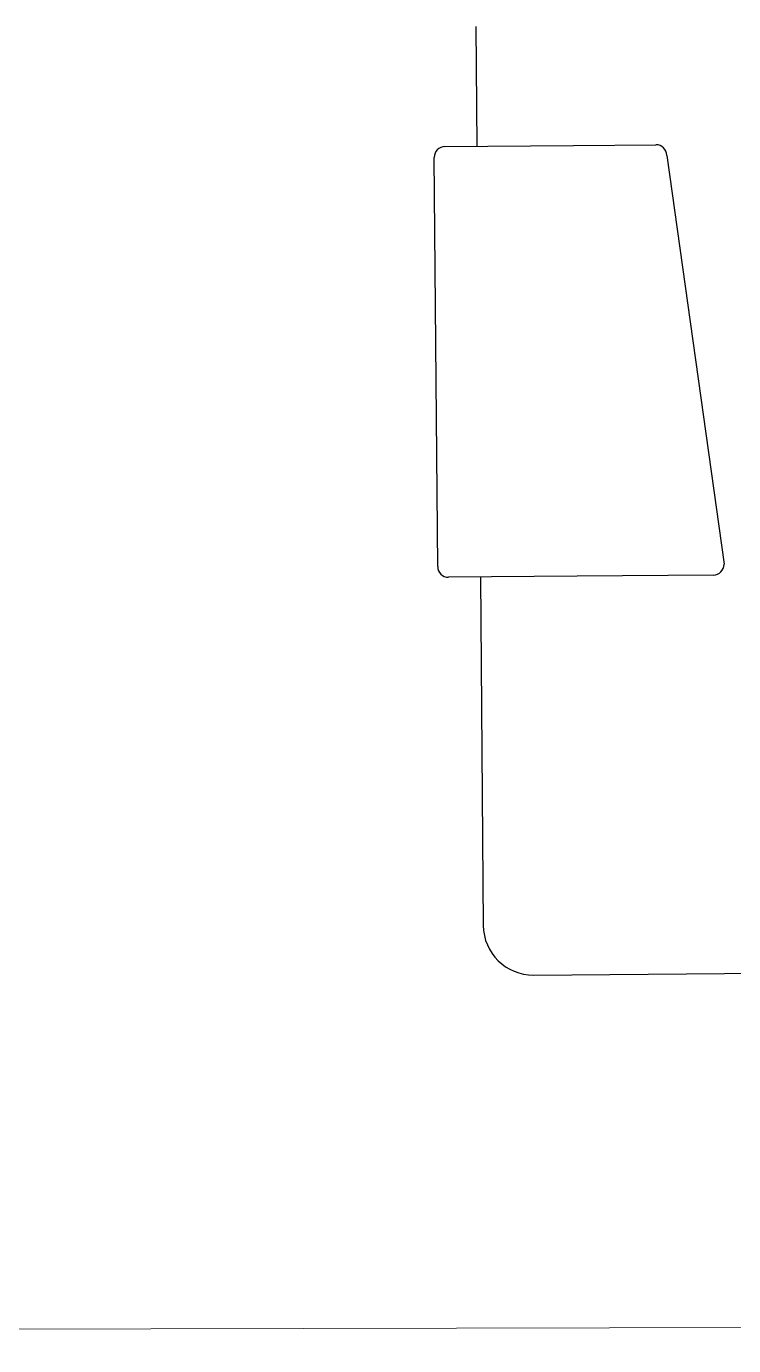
# Model space of a CAD drawing. Header units: inches. Extents: x 164.3 to 247.9, y 15.6 to 56.7.
# Drawn here: x 239.13 to 239.575, y 30.222 to 31.051 of the extents above; entities that cross this region are included whole.
import ezdxf

# ---------------------------------------------------------------- set-up
doc = ezdxf.new("R2010")
doc.units = ezdxf.units.IN
doc.header["$MEASUREMENT"] = 0
doc.layers.get('0').update_dxf_attribs({"lineweight": 0})
doc.layers.add('WALL 1 100', color=250, linetype='Continuous', lineweight=9)

msp = doc.modelspace()

# ---------------------------------------------------------------- linework, layer by layer
at = {"color": 7, "linetype": 'ByBlock', "lineweight": -2}
for p, q in [((239.41274, 31.05134), (239.41338, 30.97603)), ((239.39339, 30.97587), (239.47413, 30.97654)), ((239.47413, 30.97654), (239.52596, 30.97698)), ((239.53278, 30.97027), (239.56877, 30.7134)), ((239.38883, 30.71189), (239.38668, 30.96904)), ((239.4764, 30.70586), (239.39566, 30.70518)), ((239.41565, 30.70535), (239.41748, 30.48636)), ((239.56206, 30.70657), (239.4764, 30.70586)), ((239.44914, 30.45523), (239.90276, 30.45904))]:
    msp.add_line(p, q, dxfattribs=at)
for centre, radius, start, end in [((239.39344, 30.9691), 0.00677, 90.48066, 180.48066), ((239.52602, 30.97022), 0.00676, 0.41714, 90.54417), ((239.56201, 30.71334), 0.00677, 270.48066, 0.48066), ((239.3956, 30.71194), 0.00677, 180.48066, 270.48066), ((239.44887, 30.48662), 0.03139, 180.48066, 270.48066)]:
    msp.add_arc(centre, radius, start, end, dxfattribs=at)
at = {"layer": 'WALL 1 100', "color": 0}
msp.add_lwpolyline([(234.16293, 30.22239), (247.76106, 30.25098)], dxfattribs=at)

doc.saveas('drawing.dxf')
